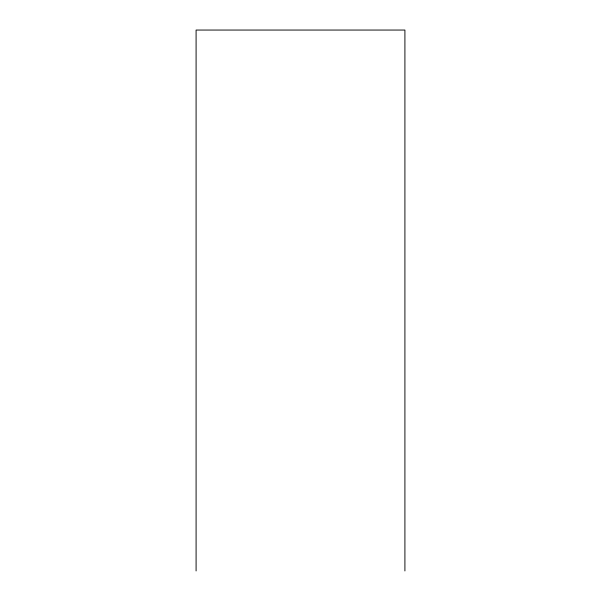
<?xml version="1.0" encoding="UTF-8"?>
<svg xmlns="http://www.w3.org/2000/svg" width="601" height="601" viewBox="0 0 601 601"><rect width="100%" height="100%" fill="white"/><g stroke="black" fill="none" stroke-linecap="round" stroke-linejoin="round"><path stroke-width="0.9" d="M404.909 570.95L404.909 30.05L196.091 30.05L196.091 570.95"/></g></svg>
